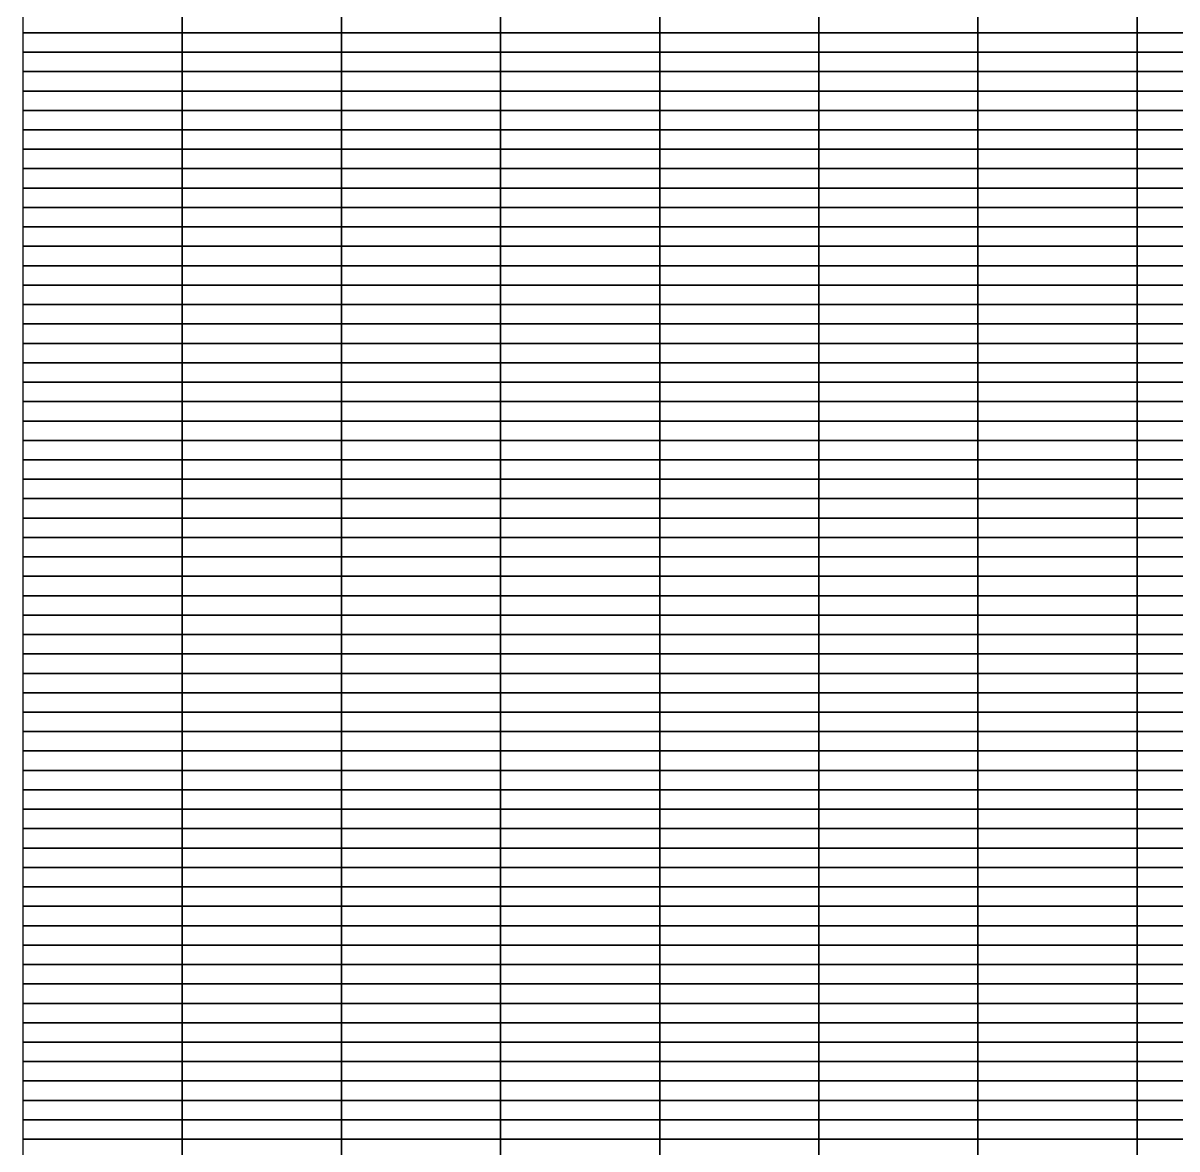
# Model space of a CAD drawing. Header units: metres. Extents: x 0 to 1189, y 5 to 4665.
# Drawn here: x 0 to 297.2, y 2332.5 to 2622.5 of the extents above; entities that cross this region are included whole.
import ezdxf

# ---------------------------------------------------------------- set-up
doc = ezdxf.new("R2010")
doc.units = ezdxf.units.M

msp = doc.modelspace()

# ---------------------------------------------------------------- linework, layer by layer
for points in [[(41, 2620, 182.07), (0, 2620, 182.07), (0, 2625, 183.62), (41, 2625, 183.62)], [(82, 2620, 182.07), (41, 2620, 182.07), (41, 2625, 183.62), (82, 2625, 183.62)], [(123, 2620, 182.07), (82, 2620, 182.07), (82, 2625, 183.62), (123, 2625, 183.62)], [(164, 2620, 182.07), (123, 2620, 182.07), (123, 2625, 183.62), (164, 2625, 183.62)], [(205, 2620, 181.57), (164, 2620, 182.07), (164, 2625, 183.62), (205, 2625, 182.69)], [(246, 2620, 181.08), (205, 2620, 181.57), (205, 2625, 182.69), (246, 2625, 181.75)], [(287, 2620, 181.08), (246, 2620, 181.08), (246, 2625, 181.75), (287, 2625, 181.75)], [(328, 2620, 179.75), (287, 2620, 181.08), (287, 2625, 181.75), (328, 2625, 180.99)], [(41, 2615, 182.07), (0, 2615, 182.07), (0, 2620, 182.07), (41, 2620, 182.07)], [(82, 2615, 182.07), (41, 2615, 182.07), (41, 2620, 182.07), (82, 2620, 182.07)], [(123, 2615, 182.07), (82, 2615, 182.07), (82, 2620, 182.07), (123, 2620, 182.07)], [(164, 2615, 182.07), (123, 2615, 182.07), (123, 2620, 182.07), (164, 2620, 182.07)], [(205, 2615, 181.57), (164, 2615, 182.07), (164, 2620, 182.07), (205, 2620, 181.57)], [(246, 2615, 181.08), (205, 2615, 181.57), (205, 2620, 181.57), (246, 2620, 181.08)], [(287, 2615, 181.08), (246, 2615, 181.08), (246, 2620, 181.08), (287, 2620, 181.08)], [(328, 2615, 179.75), (287, 2615, 181.08), (287, 2620, 181.08), (328, 2620, 179.75)], [(41, 2610, 180.39), (0, 2610, 180.39), (0, 2615, 182.07), (41, 2615, 182.07)], [(82, 2610, 180.39), (41, 2610, 180.39), (41, 2615, 182.07), (82, 2615, 182.07)], [(123, 2610, 180.39), (82, 2610, 180.39), (82, 2615, 182.07), (123, 2615, 182.07)], [(164, 2610, 180.39), (123, 2610, 180.39), (123, 2615, 182.07), (164, 2615, 182.07)], [(205, 2610, 182), (164, 2610, 180.39), (164, 2615, 182.07), (205, 2615, 181.57)], [(246, 2610, 183.6), (205, 2610, 182), (205, 2615, 181.57), (246, 2615, 181.08)], [(287, 2610, 183.6), (246, 2610, 183.6), (246, 2615, 181.08), (287, 2615, 181.08)], [(328, 2610, 183.49), (287, 2610, 183.6), (287, 2615, 181.08), (328, 2615, 179.75)], [(41, 2605, 38.87), (0, 2605, 38.87), (0, 2610, 180.39), (41, 2610, 180.39)], [(82, 2605, 38.87), (41, 2605, 38.87), (41, 2610, 180.39), (82, 2610, 180.39)], [(123, 2605, 38.87), (82, 2605, 38.87), (82, 2610, 180.39), (123, 2610, 180.39)], [(164, 2605, 38.87), (123, 2605, 38.87), (123, 2610, 180.39), (164, 2610, 180.39)], [(205, 2605, 27.9), (164, 2605, 38.87), (164, 2610, 180.39), (205, 2610, 182)], [(246, 2605, 16.92), (205, 2605, 27.9), (205, 2610, 182), (246, 2610, 183.6)], [(287, 2605, 16.92), (246, 2605, 16.92), (246, 2610, 183.6), (287, 2610, 183.6)], [(328, 2605, -24.71), (287, 2605, 16.92), (287, 2610, 183.6), (328, 2610, 183.49)], [(41, 2600, 38.87), (0, 2600, 38.87), (0, 2605, 38.87), (41, 2605, 38.87)], [(82, 2600, 38.87), (41, 2600, 38.87), (41, 2605, 38.87), (82, 2605, 38.87)], [(123, 2600, 38.87), (82, 2600, 38.87), (82, 2605, 38.87), (123, 2605, 38.87)], [(164, 2600, 38.87), (123, 2600, 38.87), (123, 2605, 38.87), (164, 2605, 38.87)], [(205, 2600, 27.9), (164, 2600, 38.87), (164, 2605, 38.87), (205, 2605, 27.9)], [(246, 2600, 16.92), (205, 2600, 27.9), (205, 2605, 27.9), (246, 2605, 16.92)], [(287, 2600, 16.92), (246, 2600, 16.92), (246, 2605, 16.92), (287, 2605, 16.92)], [(328, 2600, -24.71), (287, 2600, 16.92), (287, 2605, 16.92), (328, 2605, -24.71)], [(41, 2595, 29.47), (0, 2595, 29.47), (0, 2600, 38.87), (41, 2600, 38.87)], [(82, 2595, 29.47), (41, 2595, 29.47), (41, 2600, 38.87), (82, 2600, 38.87)], [(123, 2595, 29.47), (82, 2595, 29.47), (82, 2600, 38.87), (123, 2600, 38.87)], [(164, 2595, 29.47), (123, 2595, 29.47), (123, 2600, 38.87), (164, 2600, 38.87)], [(205, 2595, 27.61), (164, 2595, 29.47), (164, 2600, 38.87), (205, 2600, 27.9)], [(246, 2595, 25.75), (205, 2595, 27.61), (205, 2600, 27.9), (246, 2600, 16.92)], [(287, 2595, 25.75), (246, 2595, 25.75), (246, 2600, 16.92), (287, 2600, 16.92)], [(328, 2595, -3.33), (287, 2595, 25.75), (287, 2600, 16.92), (328, 2600, -24.71)], [(41, 2590, -92.83), (0, 2590, -92.83), (0, 2595, 29.47), (41, 2595, 29.47)], [(82, 2590, -92.83), (41, 2590, -92.83), (41, 2595, 29.47), (82, 2595, 29.47)], [(123, 2590, -92.83), (82, 2590, -92.83), (82, 2595, 29.47), (123, 2595, 29.47)], [(164, 2590, -92.83), (123, 2590, -92.83), (123, 2595, 29.47), (164, 2595, 29.47)], [(205, 2590, -90.75), (164, 2590, -92.83), (164, 2595, 29.47), (205, 2595, 27.61)], [(246, 2590, -88.68), (205, 2590, -90.75), (205, 2595, 27.61), (246, 2595, 25.75)], [(287, 2590, -88.68), (246, 2590, -88.68), (246, 2595, 25.75), (287, 2595, 25.75)], [(328, 2590, -105.93), (287, 2590, -88.68), (287, 2595, 25.75), (328, 2595, -3.33)], [(41, 2585, -29.88), (0, 2585, -29.88), (0, 2590, -92.83), (41, 2590, -92.83)], [(82, 2585, -29.88), (41, 2585, -29.88), (41, 2590, -92.83), (82, 2590, -92.83)], [(123, 2585, -29.88), (82, 2585, -29.88), (82, 2590, -92.83), (123, 2590, -92.83)], [(164, 2585, -29.88), (123, 2585, -29.88), (123, 2590, -92.83), (164, 2590, -92.83)], [(205, 2585, -33.96), (164, 2585, -29.88), (164, 2590, -92.83), (205, 2590, -90.75)], [(246, 2585, -38.04), (205, 2585, -33.96), (205, 2590, -90.75), (246, 2590, -88.68)], [(287, 2585, -38.04), (246, 2585, -38.04), (246, 2590, -88.68), (287, 2590, -88.68)], [(328, 2585, -58.76), (287, 2585, -38.04), (287, 2590, -88.68), (328, 2590, -105.93)], [(41, 2580, -29.88), (0, 2580, -29.88), (0, 2585, -29.88), (41, 2585, -29.88)], [(82, 2580, -29.88), (41, 2580, -29.88), (41, 2585, -29.88), (82, 2585, -29.88)], [(123, 2580, -29.88), (82, 2580, -29.88), (82, 2585, -29.88), (123, 2585, -29.88)], [(164, 2580, -29.88), (123, 2580, -29.88), (123, 2585, -29.88), (164, 2585, -29.88)], [(205, 2580, -33.96), (164, 2580, -29.88), (164, 2585, -29.88), (205, 2585, -33.96)], [(246, 2580, -38.04), (205, 2580, -33.96), (205, 2585, -33.96), (246, 2585, -38.04)], [(287, 2580, -38.04), (246, 2580, -38.04), (246, 2585, -38.04), (287, 2585, -38.04)], [(328, 2580, -58.76), (287, 2580, -38.04), (287, 2585, -38.04), (328, 2585, -58.76)], [(41, 2575, 117.38), (0, 2575, 117.38), (0, 2580, -29.88), (41, 2580, -29.88)], [(82, 2575, 117.38), (41, 2575, 117.38), (41, 2580, -29.88), (82, 2580, -29.88)], [(123, 2575, 117.38), (82, 2575, 117.38), (82, 2580, -29.88), (123, 2580, -29.88)], [(164, 2575, 117.38), (123, 2575, 117.38), (123, 2580, -29.88), (164, 2580, -29.88)], [(205, 2575, 112.08), (164, 2575, 117.38), (164, 2580, -29.88), (205, 2580, -33.96)], [(246, 2575, 106.77), (205, 2575, 112.08), (205, 2580, -33.96), (246, 2580, -38.04)], [(287, 2575, 106.77), (246, 2575, 106.77), (246, 2580, -38.04), (287, 2580, -38.04)], [(328, 2575, 95.69), (287, 2575, 106.77), (287, 2580, -38.04), (328, 2580, -58.76)], [(41, 2570, 161.88), (0, 2570, 161.88), (0, 2575, 117.38), (41, 2575, 117.38)], [(82, 2570, 161.88), (41, 2570, 161.88), (41, 2575, 117.38), (82, 2575, 117.38)], [(123, 2570, 161.88), (82, 2570, 161.88), (82, 2575, 117.38), (123, 2575, 117.38)], [(164, 2570, 161.88), (123, 2570, 161.88), (123, 2575, 117.38), (164, 2575, 117.38)], [(205, 2570, 146.38), (164, 2570, 161.88), (164, 2575, 117.38), (205, 2575, 112.08)], [(246, 2570, 130.87), (205, 2570, 146.38), (205, 2575, 112.08), (246, 2575, 106.77)], [(287, 2570, 130.87), (246, 2570, 130.87), (246, 2575, 106.77), (287, 2575, 106.77)], [(328, 2570, 151.32), (287, 2570, 130.87), (287, 2575, 106.77), (328, 2575, 95.69)], [(41, 2565, 161.88), (0, 2565, 161.88), (0, 2570, 161.88), (41, 2570, 161.88)], [(82, 2565, 161.88), (41, 2565, 161.88), (41, 2570, 161.88), (82, 2570, 161.88)], [(123, 2565, 161.88), (82, 2565, 161.88), (82, 2570, 161.88), (123, 2570, 161.88)], [(164, 2565, 161.88), (123, 2565, 161.88), (123, 2570, 161.88), (164, 2570, 161.88)], [(205, 2565, 146.38), (164, 2565, 161.88), (164, 2570, 161.88), (205, 2570, 146.38)], [(246, 2565, 130.87), (205, 2565, 146.38), (205, 2570, 146.38), (246, 2570, 130.87)], [(287, 2565, 130.87), (246, 2565, 130.87), (246, 2570, 130.87), (287, 2570, 130.87)], [(328, 2565, 151.32), (287, 2565, 130.87), (287, 2570, 130.87), (328, 2570, 151.32)], [(41, 2560, 149.83), (0, 2560, 149.83), (0, 2565, 161.88), (41, 2565, 161.88)], [(82, 2560, 149.83), (41, 2560, 149.83), (41, 2565, 161.88), (82, 2565, 161.88)], [(123, 2560, 149.83), (82, 2560, 149.83), (82, 2565, 161.88), (123, 2565, 161.88)], [(164, 2560, 149.83), (123, 2560, 149.83), (123, 2565, 161.88), (164, 2565, 161.88)], [(205, 2560, 153.11), (164, 2560, 149.83), (164, 2565, 161.88), (205, 2565, 146.38)], [(246, 2560, 156.39), (205, 2560, 153.11), (205, 2565, 146.38), (246, 2565, 130.87)], [(287, 2560, 156.39), (246, 2560, 156.39), (246, 2565, 130.87), (287, 2565, 130.87)], [(328, 2560, 154.5), (287, 2560, 156.39), (287, 2565, 130.87), (328, 2565, 151.32)], [(41, 2555, 112.95), (0, 2555, 112.95), (0, 2560, 149.83), (41, 2560, 149.83)], [(82, 2555, 112.95), (41, 2555, 112.95), (41, 2560, 149.83), (82, 2560, 149.83)], [(123, 2555, 112.95), (82, 2555, 112.95), (82, 2560, 149.83), (123, 2560, 149.83)], [(164, 2555, 112.95), (123, 2555, 112.95), (123, 2560, 149.83), (164, 2560, 149.83)], [(205, 2555, 96.31), (164, 2555, 112.95), (164, 2560, 149.83), (205, 2560, 153.11)], [(246, 2555, 79.67), (205, 2555, 96.31), (205, 2560, 153.11), (246, 2560, 156.39)], [(287, 2555, 79.67), (246, 2555, 79.67), (246, 2560, 156.39), (287, 2560, 156.39)], [(328, 2555, 33.68), (287, 2555, 79.67), (287, 2560, 156.39), (328, 2560, 154.5)], [(41, 2550, 112.95), (0, 2550, 112.95), (0, 2555, 112.95), (41, 2555, 112.95)], [(82, 2550, 112.95), (41, 2550, 112.95), (41, 2555, 112.95), (82, 2555, 112.95)], [(123, 2550, 112.95), (82, 2550, 112.95), (82, 2555, 112.95), (123, 2555, 112.95)], [(164, 2550, 112.95), (123, 2550, 112.95), (123, 2555, 112.95), (164, 2555, 112.95)], [(205, 2550, 96.31), (164, 2550, 112.95), (164, 2555, 112.95), (205, 2555, 96.31)], [(246, 2550, 79.67), (205, 2550, 96.31), (205, 2555, 96.31), (246, 2555, 79.67)], [(287, 2550, 79.67), (246, 2550, 79.67), (246, 2555, 79.67), (287, 2555, 79.67)], [(328, 2550, 33.68), (287, 2550, 79.67), (287, 2555, 79.67), (328, 2555, 33.68)], [(41, 2545, -165.67), (0, 2545, -165.67), (0, 2550, 112.95), (41, 2550, 112.95)], [(82, 2545, -165.67), (41, 2545, -165.67), (41, 2550, 112.95), (82, 2550, 112.95)], [(123, 2545, -165.67), (82, 2545, -165.67), (82, 2550, 112.95), (123, 2550, 112.95)], [(164, 2545, -165.67), (123, 2545, -165.67), (123, 2550, 112.95), (164, 2550, 112.95)], [(205, 2545, -161.8), (164, 2545, -165.67), (164, 2550, 112.95), (205, 2550, 96.31)], [(246, 2545, -157.92), (205, 2545, -161.8), (205, 2550, 96.31), (246, 2550, 79.67)], [(287, 2545, -157.92), (246, 2545, -157.92), (246, 2550, 79.67), (287, 2550, 79.67)], [(328, 2545, -192.93), (287, 2545, -157.92), (287, 2550, 79.67), (328, 2550, 33.68)], [(41, 2540, 114.31), (0, 2540, 114.31), (0, 2545, -165.67), (41, 2545, -165.67)], [(82, 2540, 114.31), (41, 2540, 114.31), (41, 2545, -165.67), (82, 2545, -165.67)], [(123, 2540, 114.31), (82, 2540, 114.31), (82, 2545, -165.67), (123, 2545, -165.67)], [(164, 2540, 114.31), (123, 2540, 114.31), (123, 2545, -165.67), (164, 2545, -165.67)], [(205, 2540, 113.1), (164, 2540, 114.31), (164, 2545, -165.67), (205, 2545, -161.8)], [(246, 2540, 111.88), (205, 2540, 113.1), (205, 2545, -161.8), (246, 2545, -157.92)], [(287, 2540, 111.88), (246, 2540, 111.88), (246, 2545, -157.92), (287, 2545, -157.92)], [(328, 2540, -23.14), (287, 2540, 111.88), (287, 2545, -157.92), (328, 2545, -192.93)], [(41, 2535, 184.41), (0, 2535, 184.41), (0, 2540, 114.31), (41, 2540, 114.31)], [(82, 2535, 184.41), (41, 2535, 184.41), (41, 2540, 114.31), (82, 2540, 114.31)], [(123, 2535, 184.41), (82, 2535, 184.41), (82, 2540, 114.31), (123, 2540, 114.31)], [(164, 2535, 184.41), (123, 2535, 184.41), (123, 2540, 114.31), (164, 2540, 114.31)], [(205, 2535, 185.13), (164, 2535, 184.41), (164, 2540, 114.31), (205, 2540, 113.1)], [(246, 2535, 185.84), (205, 2535, 185.13), (205, 2540, 113.1), (246, 2540, 111.88)], [(287, 2535, 185.84), (246, 2535, 185.84), (246, 2540, 111.88), (287, 2540, 111.88)], [(328, 2535, 186.04), (287, 2535, 185.84), (287, 2540, 111.88), (328, 2540, -23.14)], [(41, 2530, 184.41), (0, 2530, 184.41), (0, 2535, 184.41), (41, 2535, 184.41)], [(82, 2530, 184.41), (41, 2530, 184.41), (41, 2535, 184.41), (82, 2535, 184.41)], [(123, 2530, 184.41), (82, 2530, 184.41), (82, 2535, 184.41), (123, 2535, 184.41)], [(164, 2530, 184.41), (123, 2530, 184.41), (123, 2535, 184.41), (164, 2535, 184.41)], [(205, 2530, 185.13), (164, 2530, 184.41), (164, 2535, 184.41), (205, 2535, 185.13)], [(246, 2530, 185.84), (205, 2530, 185.13), (205, 2535, 185.13), (246, 2535, 185.84)], [(287, 2530, 185.84), (246, 2530, 185.84), (246, 2535, 185.84), (287, 2535, 185.84)], [(328, 2530, 186.04), (287, 2530, 185.84), (287, 2535, 185.84), (328, 2535, 186.04)], [(41, 2525, 184.89), (0, 2525, 184.89), (0, 2530, 184.41), (41, 2530, 184.41)], [(82, 2525, 184.89), (41, 2525, 184.89), (41, 2530, 184.41), (82, 2530, 184.41)], [(123, 2525, 184.89), (82, 2525, 184.89), (82, 2530, 184.41), (123, 2530, 184.41)], [(164, 2525, 184.89), (123, 2525, 184.89), (123, 2530, 184.41), (164, 2530, 184.41)], [(205, 2525, 184.82), (164, 2525, 184.89), (164, 2530, 184.41), (205, 2530, 185.13)], [(246, 2525, 184.75), (205, 2525, 184.82), (205, 2530, 185.13), (246, 2530, 185.84)], [(287, 2525, 184.75), (246, 2525, 184.75), (246, 2530, 185.84), (287, 2530, 185.84)], [(328, 2525, 185.13), (287, 2525, 184.75), (287, 2530, 185.84), (328, 2530, 186.04)], [(41, 2520, 179.78), (0, 2520, 179.78), (0, 2525, 184.89), (41, 2525, 184.89)], [(82, 2520, 179.78), (41, 2520, 179.78), (41, 2525, 184.89), (82, 2525, 184.89)], [(123, 2520, 179.78), (82, 2520, 179.78), (82, 2525, 184.89), (123, 2525, 184.89)], [(164, 2520, 179.78), (123, 2520, 179.78), (123, 2525, 184.89), (164, 2525, 184.89)], [(205, 2520, 180.97), (164, 2520, 179.78), (164, 2525, 184.89), (205, 2525, 184.82)], [(246, 2520, 182.16), (205, 2520, 180.97), (205, 2525, 184.82), (246, 2525, 184.75)], [(287, 2520, 182.16), (246, 2520, 182.16), (246, 2525, 184.75), (287, 2525, 184.75)], [(328, 2520, 182.34), (287, 2520, 182.16), (287, 2525, 184.75), (328, 2525, 185.13)], [(41, 2515, 179.78), (0, 2515, 179.78), (0, 2520, 179.78), (41, 2520, 179.78)], [(82, 2515, 179.78), (41, 2515, 179.78), (41, 2520, 179.78), (82, 2520, 179.78)], [(123, 2515, 179.78), (82, 2515, 179.78), (82, 2520, 179.78), (123, 2520, 179.78)], [(164, 2515, 179.78), (123, 2515, 179.78), (123, 2520, 179.78), (164, 2520, 179.78)], [(205, 2515, 180.97), (164, 2515, 179.78), (164, 2520, 179.78), (205, 2520, 180.97)], [(246, 2515, 182.16), (205, 2515, 180.97), (205, 2520, 180.97), (246, 2520, 182.16)], [(287, 2515, 182.16), (246, 2515, 182.16), (246, 2520, 182.16), (287, 2520, 182.16)], [(328, 2515, 182.34), (287, 2515, 182.16), (287, 2520, 182.16), (328, 2520, 182.34)], [(41, 2510, -0.19), (0, 2510, -0.19), (0, 2515, 179.78), (41, 2515, 179.78)], [(82, 2510, -0.19), (41, 2510, -0.19), (41, 2515, 179.78), (82, 2515, 179.78)], [(123, 2510, -0.19), (82, 2510, -0.19), (82, 2515, 179.78), (123, 2515, 179.78)], [(164, 2510, -0.19), (123, 2510, -0.19), (123, 2515, 179.78), (164, 2515, 179.78)], [(205, 2510, -9.07), (164, 2510, -0.19), (164, 2515, 179.78), (205, 2515, 180.97)], [(246, 2510, -17.96), (205, 2510, -9.07), (205, 2515, 180.97), (246, 2515, 182.16)], [(287, 2510, -17.96), (246, 2510, -17.96), (246, 2515, 182.16), (287, 2515, 182.16)], [(328, 2510, -53.93), (287, 2510, -17.96), (287, 2515, 182.16), (328, 2515, 182.34)], [(41, 2505, 33.22), (0, 2505, 33.22), (0, 2510, -0.19), (41, 2510, -0.19)], [(82, 2505, 33.22), (41, 2505, 33.22), (41, 2510, -0.19), (82, 2510, -0.19)], [(123, 2505, 33.22), (82, 2505, 33.22), (82, 2510, -0.19), (123, 2510, -0.19)], [(164, 2505, 33.22), (123, 2505, 33.22), (123, 2510, -0.19), (164, 2510, -0.19)], [(205, 2505, 28.37), (164, 2505, 33.22), (164, 2510, -0.19), (205, 2510, -9.07)], [(246, 2505, 23.51), (205, 2505, 28.37), (205, 2510, -9.07), (246, 2510, -17.96)], [(287, 2505, 23.51), (246, 2505, 23.51), (246, 2510, -17.96), (287, 2510, -17.96)], [(328, 2505, -5.28), (287, 2505, 23.51), (287, 2510, -17.96), (328, 2510, -53.93)], [(41, 2500, 33.22), (0, 2500, 33.22), (0, 2505, 33.22), (41, 2505, 33.22)], [(82, 2500, 33.22), (41, 2500, 33.22), (41, 2505, 33.22), (82, 2505, 33.22)], [(123, 2500, 33.22), (82, 2500, 33.22), (82, 2505, 33.22), (123, 2505, 33.22)], [(164, 2500, 33.22), (123, 2500, 33.22), (123, 2505, 33.22), (164, 2505, 33.22)], [(205, 2500, 28.37), (164, 2500, 33.22), (164, 2505, 33.22), (205, 2505, 28.37)], [(246, 2500, 23.51), (205, 2500, 28.37), (205, 2505, 28.37), (246, 2505, 23.51)], [(287, 2500, 23.51), (246, 2500, 23.51), (246, 2505, 23.51), (287, 2505, 23.51)], [(328, 2500, -5.28), (287, 2500, 23.51), (287, 2505, 23.51), (328, 2505, -5.28)], [(41, 2495, 174.88), (0, 2495, 174.88), (0, 2500, 33.22), (41, 2500, 33.22)], [(82, 2495, 174.88), (41, 2495, 174.88), (41, 2500, 33.22), (82, 2500, 33.22)], [(123, 2495, 174.88), (82, 2495, 174.88), (82, 2500, 33.22), (123, 2500, 33.22)], [(164, 2495, 174.88), (123, 2495, 174.88), (123, 2500, 33.22), (164, 2500, 33.22)], [(205, 2495, 148.6), (164, 2495, 174.88), (164, 2500, 33.22), (205, 2500, 28.37)], [(246, 2495, 122.31), (205, 2495, 148.6), (205, 2500, 28.37), (246, 2500, 23.51)], [(287, 2495, 122.31), (246, 2495, 122.31), (246, 2500, 23.51), (287, 2500, 23.51)], [(328, 2495, 73.46), (287, 2495, 122.31), (287, 2500, 23.51), (328, 2500, -5.28)], [(41, 2490, 174.88), (0, 2490, 174.88), (0, 2495, 174.88), (41, 2495, 174.88)], [(82, 2490, 174.88), (41, 2490, 174.88), (41, 2495, 174.88), (82, 2495, 174.88)], [(123, 2490, 174.88), (82, 2490, 174.88), (82, 2495, 174.88), (123, 2495, 174.88)], [(164, 2490, 174.88), (123, 2490, 174.88), (123, 2495, 174.88), (164, 2495, 174.88)], [(205, 2490, 148.6), (164, 2490, 174.88), (164, 2495, 174.88), (205, 2495, 148.6)], [(246, 2490, 122.31), (205, 2490, 148.6), (205, 2495, 148.6), (246, 2495, 122.31)], [(287, 2490, 122.31), (246, 2490, 122.31), (246, 2495, 122.31), (287, 2495, 122.31)], [(328, 2490, 73.46), (287, 2490, 122.31), (287, 2495, 122.31), (328, 2495, 73.46)], [(41, 2485, -182.43), (0, 2485, -182.43), (0, 2490, 174.88), (41, 2490, 174.88)], [(82, 2485, -182.43), (41, 2485, -182.43), (41, 2490, 174.88), (82, 2490, 174.88)], [(123, 2485, -182.43), (82, 2485, -182.43), (82, 2490, 174.88), (123, 2490, 174.88)], [(164, 2485, -182.43), (123, 2485, -182.43), (123, 2490, 174.88), (164, 2490, 174.88)], [(205, 2485, -199.73), (164, 2485, -182.43), (164, 2490, 174.88), (205, 2490, 148.6)], [(246, 2485, -217.02), (205, 2485, -199.73), (205, 2490, 148.6), (246, 2490, 122.31)], [(287, 2485, -217.02), (246, 2485, -217.02), (246, 2490, 122.31), (287, 2490, 122.31)], [(328, 2485, -241.82), (287, 2485, -217.02), (287, 2490, 122.31), (328, 2490, 73.46)], [(41, 2480, -182.43), (0, 2480, -182.43), (0, 2485, -182.43), (41, 2485, -182.43)], [(82, 2480, -182.43), (41, 2480, -182.43), (41, 2485, -182.43), (82, 2485, -182.43)], [(123, 2480, -182.43), (82, 2480, -182.43), (82, 2485, -182.43), (123, 2485, -182.43)], [(164, 2480, -182.43), (123, 2480, -182.43), (123, 2485, -182.43), (164, 2485, -182.43)], [(205, 2480, -199.73), (164, 2480, -182.43), (164, 2485, -182.43), (205, 2485, -199.73)], [(246, 2480, -217.02), (205, 2480, -199.73), (205, 2485, -199.73), (246, 2485, -217.02)], [(287, 2480, -217.02), (246, 2480, -217.02), (246, 2485, -217.02), (287, 2485, -217.02)], [(328, 2480, -241.82), (287, 2480, -217.02), (287, 2485, -217.02), (328, 2485, -241.82)], [(41, 2475, 136.4), (0, 2475, 136.4), (0, 2480, -182.43), (41, 2480, -182.43)], [(82, 2475, 136.4), (41, 2475, 136.4), (41, 2480, -182.43), (82, 2480, -182.43)], [(123, 2475, 136.4), (82, 2475, 136.4), (82, 2480, -182.43), (123, 2480, -182.43)], [(164, 2475, 136.4), (123, 2475, 136.4), (123, 2480, -182.43), (164, 2480, -182.43)], [(205, 2475, 144.36), (164, 2475, 136.4), (164, 2480, -182.43), (205, 2480, -199.73)], [(246, 2475, 152.33), (205, 2475, 144.36), (205, 2480, -199.73), (246, 2480, -217.02)], [(287, 2475, 152.33), (246, 2475, 152.33), (246, 2480, -217.02), (287, 2480, -217.02)], [(328, 2475, 147.03), (287, 2475, 152.33), (287, 2480, -217.02), (328, 2480, -241.82)], [(41, 2470, 173.26), (0, 2470, 173.26), (0, 2475, 136.4), (41, 2475, 136.4)], [(82, 2470, 173.26), (41, 2470, 173.26), (41, 2475, 136.4), (82, 2475, 136.4)], [(123, 2470, 173.26), (82, 2470, 173.26), (82, 2475, 136.4), (123, 2475, 136.4)], [(164, 2470, 173.26), (123, 2470, 173.26), (123, 2475, 136.4), (164, 2475, 136.4)], [(205, 2470, 175.08), (164, 2470, 173.26), (164, 2475, 136.4), (205, 2475, 144.36)], [(246, 2470, 176.89), (205, 2470, 175.08), (205, 2475, 144.36), (246, 2475, 152.33)], [(287, 2470, 176.89), (246, 2470, 176.89), (246, 2475, 152.33), (287, 2475, 152.33)], [(328, 2470, 145.95), (287, 2470, 176.89), (287, 2475, 152.33), (328, 2475, 147.03)], [(41, 2465, 173.26), (0, 2465, 173.26), (0, 2470, 173.26), (41, 2470, 173.26)], [(82, 2465, 173.26), (41, 2465, 173.26), (41, 2470, 173.26), (82, 2470, 173.26)], [(123, 2465, 173.26), (82, 2465, 173.26), (82, 2470, 173.26), (123, 2470, 173.26)], [(164, 2465, 173.26), (123, 2465, 173.26), (123, 2470, 173.26), (164, 2470, 173.26)], [(205, 2465, 175.08), (164, 2465, 173.26), (164, 2470, 173.26), (205, 2470, 175.08)], [(246, 2465, 176.89), (205, 2465, 175.08), (205, 2470, 175.08), (246, 2470, 176.89)], [(287, 2465, 176.89), (246, 2465, 176.89), (246, 2470, 176.89), (287, 2470, 176.89)], [(328, 2465, 145.95), (287, 2465, 176.89), (287, 2470, 176.89), (328, 2470, 145.95)], [(41, 2460, -48.49), (0, 2460, -48.49), (0, 2465, 173.26), (41, 2465, 173.26)], [(82, 2460, -48.49), (41, 2460, -48.49), (41, 2465, 173.26), (82, 2465, 173.26)], [(123, 2460, -48.49), (82, 2460, -48.49), (82, 2465, 173.26), (123, 2465, 173.26)], [(164, 2460, -48.49), (123, 2460, -48.49), (123, 2465, 173.26), (164, 2465, 173.26)], [(205, 2460, -55.89), (164, 2460, -48.49), (164, 2465, 173.26), (205, 2465, 175.08)], [(246, 2460, -63.3), (205, 2460, -55.89), (205, 2465, 175.08), (246, 2465, 176.89)], [(287, 2460, -63.3), (246, 2460, -63.3), (246, 2465, 176.89), (287, 2465, 176.89)], [(328, 2460, -96.77), (287, 2460, -63.3), (287, 2465, 176.89), (328, 2465, 145.95)], [(41, 2455, 92.68), (0, 2455, 92.68), (0, 2460, -48.49), (41, 2460, -48.49)], [(82, 2455, 92.68), (41, 2455, 92.68), (41, 2460, -48.49), (82, 2460, -48.49)], [(123, 2455, 92.68), (82, 2455, 92.68), (82, 2460, -48.49), (123, 2460, -48.49)], [(164, 2455, 92.68), (123, 2455, 92.68), (123, 2460, -48.49), (164, 2460, -48.49)], [(205, 2455, 85.41), (164, 2455, 92.68), (164, 2460, -48.49), (205, 2460, -55.89)], [(246, 2455, 78.13), (205, 2455, 85.41), (205, 2460, -55.89), (246, 2460, -63.3)], [(287, 2455, 78.13), (246, 2455, 78.13), (246, 2460, -63.3), (287, 2460, -63.3)], [(328, 2455, 36.27), (287, 2455, 78.13), (287, 2460, -63.3), (328, 2460, -96.77)], [(41, 2450, 92.68), (0, 2450, 92.68), (0, 2455, 92.68), (41, 2455, 92.68)], [(82, 2450, 92.68), (41, 2450, 92.68), (41, 2455, 92.68), (82, 2455, 92.68)], [(123, 2450, 92.68), (82, 2450, 92.68), (82, 2455, 92.68), (123, 2455, 92.68)], [(164, 2450, 92.68), (123, 2450, 92.68), (123, 2455, 92.68), (164, 2455, 92.68)], [(205, 2450, 85.41), (164, 2450, 92.68), (164, 2455, 92.68), (205, 2455, 85.41)], [(246, 2450, 78.13), (205, 2450, 85.41), (205, 2455, 85.41), (246, 2455, 78.13)], [(287, 2450, 78.13), (246, 2450, 78.13), (246, 2455, 78.13), (287, 2455, 78.13)], [(328, 2450, 36.27), (287, 2450, 78.13), (287, 2455, 78.13), (328, 2455, 36.27)], [(41, 2445, -49.93), (0, 2445, -49.93), (0, 2450, 92.68), (41, 2450, 92.68)], [(82, 2445, -49.93), (41, 2445, -49.93), (41, 2450, 92.68), (82, 2450, 92.68)], [(123, 2445, -49.93), (82, 2445, -49.93), (82, 2450, 92.68), (123, 2450, 92.68)], [(164, 2445, -49.93), (123, 2445, -49.93), (123, 2450, 92.68), (164, 2450, 92.68)], [(205, 2445, -71.94), (164, 2445, -49.93), (164, 2450, 92.68), (205, 2450, 85.41)], [(246, 2445, -93.96), (205, 2445, -71.94), (205, 2450, 85.41), (246, 2450, 78.13)], [(287, 2445, -93.96), (246, 2445, -93.96), (246, 2450, 78.13), (287, 2450, 78.13)], [(328, 2445, -173.83), (287, 2445, -93.96), (287, 2450, 78.13), (328, 2450, 36.27)], [(41, 2440, -49.93), (0, 2440, -49.93), (0, 2445, -49.93), (41, 2445, -49.93)], [(82, 2440, -49.93), (41, 2440, -49.93), (41, 2445, -49.93), (82, 2445, -49.93)], [(123, 2440, -49.93), (82, 2440, -49.93), (82, 2445, -49.93), (123, 2445, -49.93)], [(164, 2440, -49.93), (123, 2440, -49.93), (123, 2445, -49.93), (164, 2445, -49.93)], [(205, 2440, -71.94), (164, 2440, -49.93), (164, 2445, -49.93), (205, 2445, -71.94)], [(246, 2440, -93.96), (205, 2440, -71.94), (205, 2445, -71.94), (246, 2445, -93.96)], [(287, 2440, -93.96), (246, 2440, -93.96), (246, 2445, -93.96), (287, 2445, -93.96)], [(328, 2440, -173.83), (287, 2440, -93.96), (287, 2445, -93.96), (328, 2445, -173.83)], [(41, 2435, -191.54), (0, 2435, -191.54), (0, 2440, -49.93), (41, 2440, -49.93)], [(82, 2435, -191.54), (41, 2435, -191.54), (41, 2440, -49.93), (82, 2440, -49.93)], [(123, 2435, -191.54), (82, 2435, -191.54), (82, 2440, -49.93), (123, 2440, -49.93)], [(164, 2435, -191.54), (123, 2435, -191.54), (123, 2440, -49.93), (164, 2440, -49.93)], [(205, 2435, -202.69), (164, 2435, -191.54), (164, 2440, -49.93), (205, 2440, -71.94)], [(246, 2435, -213.84), (205, 2435, -202.69), (205, 2440, -71.94), (246, 2440, -93.96)], [(287, 2435, -213.84), (246, 2435, -213.84), (246, 2440, -93.96), (287, 2440, -93.96)], [(328, 2435, -359.44), (287, 2435, -213.84), (287, 2440, -93.96), (328, 2440, -173.83)], [(41, 2430, -191.54), (0, 2430, -191.54), (0, 2435, -191.54), (41, 2435, -191.54)], [(82, 2430, -191.54), (41, 2430, -191.54), (41, 2435, -191.54), (82, 2435, -191.54)], [(123, 2430, -191.54), (82, 2430, -191.54), (82, 2435, -191.54), (123, 2435, -191.54)], [(164, 2430, -191.54), (123, 2430, -191.54), (123, 2435, -191.54), (164, 2435, -191.54)], [(205, 2430, -202.69), (164, 2430, -191.54), (164, 2435, -191.54), (205, 2435, -202.69)], [(246, 2430, -213.84), (205, 2430, -202.69), (205, 2435, -202.69), (246, 2435, -213.84)], [(287, 2430, -213.84), (246, 2430, -213.84), (246, 2435, -213.84), (287, 2435, -213.84)], [(328, 2430, -359.44), (287, 2430, -213.84), (287, 2435, -213.84), (328, 2435, -359.44)], [(41, 2425, 176.39), (0, 2425, 176.39), (0, 2430, -191.54), (41, 2430, -191.54)], [(82, 2425, 176.39), (41, 2425, 176.39), (41, 2430, -191.54), (82, 2430, -191.54)], [(123, 2425, 176.39), (82, 2425, 176.39), (82, 2430, -191.54), (123, 2430, -191.54)], [(164, 2425, 176.39), (123, 2425, 176.39), (123, 2430, -191.54), (164, 2430, -191.54)], [(205, 2425, 175.93), (164, 2425, 176.39), (164, 2430, -191.54), (205, 2430, -202.69)], [(246, 2425, 175.47), (205, 2425, 175.93), (205, 2430, -202.69), (246, 2430, -213.84)], [(287, 2425, 175.47), (246, 2425, 175.47), (246, 2430, -213.84), (287, 2430, -213.84)], [(328, 2425, 173.74), (287, 2425, 175.47), (287, 2430, -213.84), (328, 2430, -359.44)], [(41, 2420, 176.39), (0, 2420, 176.39), (0, 2425, 176.39), (41, 2425, 176.39)], [(82, 2420, 176.39), (41, 2420, 176.39), (41, 2425, 176.39), (82, 2425, 176.39)], [(123, 2420, 176.39), (82, 2420, 176.39), (82, 2425, 176.39), (123, 2425, 176.39)], [(164, 2420, 176.39), (123, 2420, 176.39), (123, 2425, 176.39), (164, 2425, 176.39)], [(205, 2420, 175.93), (164, 2420, 176.39), (164, 2425, 176.39), (205, 2425, 175.93)], [(246, 2420, 175.47), (205, 2420, 175.93), (205, 2425, 175.93), (246, 2425, 175.47)], [(287, 2420, 175.47), (246, 2420, 175.47), (246, 2425, 175.47), (287, 2425, 175.47)], [(328, 2420, 173.74), (287, 2420, 175.47), (287, 2425, 175.47), (328, 2425, 173.74)], [(41, 2415, 183.32), (0, 2415, 183.32), (0, 2420, 176.39), (41, 2420, 176.39)], [(82, 2415, 183.32), (41, 2415, 183.32), (41, 2420, 176.39), (82, 2420, 176.39)], [(123, 2415, 183.32), (82, 2415, 183.32), (82, 2420, 176.39), (123, 2420, 176.39)], [(164, 2415, 183.32), (123, 2415, 183.32), (123, 2420, 176.39), (164, 2420, 176.39)], [(205, 2415, 182.15), (164, 2415, 183.32), (164, 2420, 176.39), (205, 2420, 175.93)], [(246, 2415, 180.98), (205, 2415, 182.15), (205, 2420, 175.93), (246, 2420, 175.47)], [(287, 2415, 180.98), (246, 2415, 180.98), (246, 2420, 175.47), (287, 2420, 175.47)], [(328, 2415, 179.85), (287, 2415, 180.98), (287, 2420, 175.47), (328, 2420, 173.74)], [(41, 2410, 183.32), (0, 2410, 183.32), (0, 2415, 183.32), (41, 2415, 183.32)], [(82, 2410, 183.32), (41, 2410, 183.32), (41, 2415, 183.32), (82, 2415, 183.32)], [(123, 2410, 183.32), (82, 2410, 183.32), (82, 2415, 183.32), (123, 2415, 183.32)], [(164, 2410, 183.32), (123, 2410, 183.32), (123, 2415, 183.32), (164, 2415, 183.32)], [(205, 2410, 182.15), (164, 2410, 183.32), (164, 2415, 183.32), (205, 2415, 182.15)], [(246, 2410, 180.98), (205, 2410, 182.15), (205, 2415, 182.15), (246, 2415, 180.98)], [(287, 2410, 180.98), (246, 2410, 180.98), (246, 2415, 180.98), (287, 2415, 180.98)], [(328, 2410, 179.85), (287, 2410, 180.98), (287, 2415, 180.98), (328, 2415, 179.85)], [(41, 2405, 173.99), (0, 2405, 173.99), (0, 2410, 183.32), (41, 2410, 183.32)], [(82, 2405, 173.99), (41, 2405, 173.99), (41, 2410, 183.32), (82, 2410, 183.32)], [(123, 2405, 173.99), (82, 2405, 173.99), (82, 2410, 183.32), (123, 2410, 183.32)], [(164, 2405, 173.99), (123, 2405, 173.99), (123, 2410, 183.32), (164, 2410, 183.32)], [(205, 2405, 175.77), (164, 2405, 173.99), (164, 2410, 183.32), (205, 2410, 182.15)], [(246, 2405, 177.56), (205, 2405, 175.77), (205, 2410, 182.15), (246, 2410, 180.98)], [(287, 2405, 177.56), (246, 2405, 177.56), (246, 2410, 180.98), (287, 2410, 180.98)], [(328, 2405, 177.58), (287, 2405, 177.56), (287, 2410, 180.98), (328, 2410, 179.85)], [(41, 2400, 173.99), (0, 2400, 173.99), (0, 2405, 173.99), (41, 2405, 173.99)], [(82, 2400, 173.99), (41, 2400, 173.99), (41, 2405, 173.99), (82, 2405, 173.99)], [(123, 2400, 173.99), (82, 2400, 173.99), (82, 2405, 173.99), (123, 2405, 173.99)], [(164, 2400, 173.99), (123, 2400, 173.99), (123, 2405, 173.99), (164, 2405, 173.99)], [(205, 2400, 175.77), (164, 2400, 173.99), (164, 2405, 173.99), (205, 2405, 175.77)], [(246, 2400, 177.56), (205, 2400, 175.77), (205, 2405, 175.77), (246, 2405, 177.56)], [(287, 2400, 177.56), (246, 2400, 177.56), (246, 2405, 177.56), (287, 2405, 177.56)], [(328, 2400, 177.58), (287, 2400, 177.56), (287, 2405, 177.56), (328, 2405, 177.58)], [(41, 2395, 56.62), (0, 2395, 56.62), (0, 2400, 173.99), (41, 2400, 173.99)], [(82, 2395, 56.62), (41, 2395, 56.62), (41, 2400, 173.99), (82, 2400, 173.99)], [(123, 2395, 56.62), (82, 2395, 56.62), (82, 2400, 173.99), (123, 2400, 173.99)], [(164, 2395, 56.62), (123, 2395, 56.62), (123, 2400, 173.99), (164, 2400, 173.99)], [(205, 2395, 47.2), (164, 2395, 56.62), (164, 2400, 173.99), (205, 2400, 175.77)], [(246, 2395, 37.77), (205, 2395, 47.2), (205, 2400, 175.77), (246, 2400, 177.56)], [(287, 2395, 37.77), (246, 2395, 37.77), (246, 2400, 177.56), (287, 2400, 177.56)], [(328, 2395, 1.5), (287, 2395, 37.77), (287, 2400, 177.56), (328, 2400, 177.58)], [(41, 2390, 56.62), (0, 2390, 56.62), (0, 2395, 56.62), (41, 2395, 56.62)], [(82, 2390, 56.62), (41, 2390, 56.62), (41, 2395, 56.62), (82, 2395, 56.62)], [(123, 2390, 56.62), (82, 2390, 56.62), (82, 2395, 56.62), (123, 2395, 56.62)], [(164, 2390, 56.62), (123, 2390, 56.62), (123, 2395, 56.62), (164, 2395, 56.62)], [(205, 2390, 47.2), (164, 2390, 56.62), (164, 2395, 56.62), (205, 2395, 47.2)], [(246, 2390, 37.77), (205, 2390, 47.2), (205, 2395, 47.2), (246, 2395, 37.77)], [(287, 2390, 37.77), (246, 2390, 37.77), (246, 2395, 37.77), (287, 2395, 37.77)], [(328, 2390, 1.5), (287, 2390, 37.77), (287, 2395, 37.77), (328, 2395, 1.5)], [(41, 2385, -41.42), (0, 2385, -41.42), (0, 2390, 56.62), (41, 2390, 56.62)], [(82, 2385, -41.42), (41, 2385, -41.42), (41, 2390, 56.62), (82, 2390, 56.62)], [(123, 2385, -41.42), (82, 2385, -41.42), (82, 2390, 56.62), (123, 2390, 56.62)], [(164, 2385, -41.42), (123, 2385, -41.42), (123, 2390, 56.62), (164, 2390, 56.62)], [(205, 2385, -45.24), (164, 2385, -41.42), (164, 2390, 56.62), (205, 2390, 47.2)], [(246, 2385, -49.07), (205, 2385, -45.24), (205, 2390, 47.2), (246, 2390, 37.77)], [(287, 2385, -49.07), (246, 2385, -49.07), (246, 2390, 37.77), (287, 2390, 37.77)], [(328, 2385, -71.71), (287, 2385, -49.07), (287, 2390, 37.77), (328, 2390, 1.5)], [(41, 2380, -41.42), (0, 2380, -41.42), (0, 2385, -41.42), (41, 2385, -41.42)], [(82, 2380, -41.42), (41, 2380, -41.42), (41, 2385, -41.42), (82, 2385, -41.42)], [(123, 2380, -41.42), (82, 2380, -41.42), (82, 2385, -41.42), (123, 2385, -41.42)], [(164, 2380, -41.42), (123, 2380, -41.42), (123, 2385, -41.42), (164, 2385, -41.42)], [(205, 2380, -45.24), (164, 2380, -41.42), (164, 2385, -41.42), (205, 2385, -45.24)], [(246, 2380, -49.07), (205, 2380, -45.24), (205, 2385, -45.24), (246, 2385, -49.07)], [(287, 2380, -49.07), (246, 2380, -49.07), (246, 2385, -49.07), (287, 2385, -49.07)], [(328, 2380, -71.71), (287, 2380, -49.07), (287, 2385, -49.07), (328, 2385, -71.71)], [(41, 2375, 35.55), (0, 2375, 35.55), (0, 2380, -41.42), (41, 2380, -41.42)], [(82, 2375, 35.55), (41, 2375, 35.55), (41, 2380, -41.42), (82, 2380, -41.42)], [(123, 2375, 35.55), (82, 2375, 35.55), (82, 2380, -41.42), (123, 2380, -41.42)], [(164, 2375, 35.55), (123, 2375, 35.55), (123, 2380, -41.42), (164, 2380, -41.42)], [(205, 2375, 34.67), (164, 2375, 35.55), (164, 2380, -41.42), (205, 2380, -45.24)], [(246, 2375, 33.78), (205, 2375, 34.67), (205, 2380, -45.24), (246, 2380, -49.07)], [(287, 2375, 33.78), (246, 2375, 33.78), (246, 2380, -49.07), (287, 2380, -49.07)], [(328, 2375, -39.18), (287, 2375, 33.78), (287, 2380, -49.07), (328, 2380, -71.71)], [(41, 2370, 35.55), (0, 2370, 35.55), (0, 2375, 35.55), (41, 2375, 35.55)], [(82, 2370, 35.55), (41, 2370, 35.55), (41, 2375, 35.55), (82, 2375, 35.55)], [(123, 2370, 35.55), (82, 2370, 35.55), (82, 2375, 35.55), (123, 2375, 35.55)], [(164, 2370, 35.55), (123, 2370, 35.55), (123, 2375, 35.55), (164, 2375, 35.55)], [(205, 2370, 34.67), (164, 2370, 35.55), (164, 2375, 35.55), (205, 2375, 34.67)], [(246, 2370, 33.78), (205, 2370, 34.67), (205, 2375, 34.67), (246, 2375, 33.78)], [(287, 2370, 33.78), (246, 2370, 33.78), (246, 2375, 33.78), (287, 2375, 33.78)], [(328, 2370, -39.18), (287, 2370, 33.78), (287, 2375, 33.78), (328, 2375, -39.18)], [(41, 2365, 67.82), (0, 2365, 67.82), (0, 2370, 35.55), (41, 2370, 35.55)], [(82, 2365, 67.82), (41, 2365, 67.82), (41, 2370, 35.55), (82, 2370, 35.55)], [(123, 2365, 67.82), (82, 2365, 67.82), (82, 2370, 35.55), (123, 2370, 35.55)], [(164, 2365, 67.82), (123, 2365, 67.82), (123, 2370, 35.55), (164, 2370, 35.55)], [(205, 2365, 67.19), (164, 2365, 67.82), (164, 2370, 35.55), (205, 2370, 34.67)], [(246, 2365, 66.56), (205, 2365, 67.19), (205, 2370, 34.67), (246, 2370, 33.78)], [(287, 2365, 66.56), (246, 2365, 66.56), (246, 2370, 33.78), (287, 2370, 33.78)], [(328, 2365, 59.87), (287, 2365, 66.56), (287, 2370, 33.78), (328, 2370, -39.18)], [(41, 2360, 67.82), (0, 2360, 67.82), (0, 2365, 67.82), (41, 2365, 67.82)], [(82, 2360, 67.82), (41, 2360, 67.82), (41, 2365, 67.82), (82, 2365, 67.82)], [(123, 2360, 67.82), (82, 2360, 67.82), (82, 2365, 67.82), (123, 2365, 67.82)], [(164, 2360, 67.82), (123, 2360, 67.82), (123, 2365, 67.82), (164, 2365, 67.82)], [(205, 2360, 67.19), (164, 2360, 67.82), (164, 2365, 67.82), (205, 2365, 67.19)], [(246, 2360, 66.56), (205, 2360, 67.19), (205, 2365, 67.19), (246, 2365, 66.56)], [(287, 2360, 66.56), (246, 2360, 66.56), (246, 2365, 66.56), (287, 2365, 66.56)], [(328, 2360, 59.87), (287, 2360, 66.56), (287, 2365, 66.56), (328, 2365, 59.87)], [(41, 2355, 155.62), (0, 2355, 155.62), (0, 2360, 67.82), (41, 2360, 67.82)], [(82, 2355, 155.62), (41, 2355, 155.62), (41, 2360, 67.82), (82, 2360, 67.82)], [(123, 2355, 155.62), (82, 2355, 155.62), (82, 2360, 67.82), (123, 2360, 67.82)], [(164, 2355, 155.62), (123, 2355, 155.62), (123, 2360, 67.82), (164, 2360, 67.82)], [(205, 2355, 149.2), (164, 2355, 155.62), (164, 2360, 67.82), (205, 2360, 67.19)], [(246, 2355, 142.77), (205, 2355, 149.2), (205, 2360, 67.19), (246, 2360, 66.56)], [(287, 2355, 142.77), (246, 2355, 142.77), (246, 2360, 66.56), (287, 2360, 66.56)], [(328, 2355, 142.03), (287, 2355, 142.77), (287, 2360, 66.56), (328, 2360, 59.87)], [(41, 2350, 165.7), (0, 2350, 165.7), (0, 2355, 155.62), (41, 2355, 155.62)], [(82, 2350, 165.7), (41, 2350, 165.7), (41, 2355, 155.62), (82, 2355, 155.62)], [(123, 2350, 165.7), (82, 2350, 165.7), (82, 2355, 155.62), (123, 2355, 155.62)], [(164, 2350, 165.7), (123, 2350, 165.7), (123, 2355, 155.62), (164, 2355, 155.62)], [(205, 2350, 162.02), (164, 2350, 165.7), (164, 2355, 155.62), (205, 2355, 149.2)], [(246, 2350, 158.35), (205, 2350, 162.02), (205, 2355, 149.2), (246, 2355, 142.77)], [(287, 2350, 158.35), (246, 2350, 158.35), (246, 2355, 142.77), (287, 2355, 142.77)], [(328, 2350, 156.38), (287, 2350, 158.35), (287, 2355, 142.77), (328, 2355, 142.03)], [(41, 2345, 165.7), (0, 2345, 165.7), (0, 2350, 165.7), (41, 2350, 165.7)], [(82, 2345, 165.7), (41, 2345, 165.7), (41, 2350, 165.7), (82, 2350, 165.7)], [(123, 2345, 165.7), (82, 2345, 165.7), (82, 2350, 165.7), (123, 2350, 165.7)], [(164, 2345, 165.7), (123, 2345, 165.7), (123, 2350, 165.7), (164, 2350, 165.7)], [(205, 2345, 162.02), (164, 2345, 165.7), (164, 2350, 165.7), (205, 2350, 162.02)], [(246, 2345, 158.35), (205, 2345, 162.02), (205, 2350, 162.02), (246, 2350, 158.35)], [(287, 2345, 158.35), (246, 2345, 158.35), (246, 2350, 158.35), (287, 2350, 158.35)], [(328, 2345, 156.38), (287, 2345, 158.35), (287, 2350, 158.35), (328, 2350, 156.38)], [(41, 2340, 96.11), (0, 2340, 96.11), (0, 2345, 165.7), (41, 2345, 165.7)], [(82, 2340, 96.11), (41, 2340, 96.11), (41, 2345, 165.7), (82, 2345, 165.7)], [(123, 2340, 96.11), (82, 2340, 96.11), (82, 2345, 165.7), (123, 2345, 165.7)], [(164, 2340, 96.11), (123, 2340, 96.11), (123, 2345, 165.7), (164, 2345, 165.7)], [(205, 2340, 91.42), (164, 2340, 96.11), (164, 2345, 165.7), (205, 2345, 162.02)], [(246, 2340, 86.73), (205, 2340, 91.42), (205, 2345, 162.02), (246, 2345, 158.35)], [(287, 2340, 86.73), (246, 2340, 86.73), (246, 2345, 158.35), (287, 2345, 158.35)], [(328, 2340, 59.22), (287, 2340, 86.73), (287, 2345, 158.35), (328, 2345, 156.38)], [(41, 2335, 96.11), (0, 2335, 96.11), (0, 2340, 96.11), (41, 2340, 96.11)], [(82, 2335, 96.11), (41, 2335, 96.11), (41, 2340, 96.11), (82, 2340, 96.11)], [(123, 2335, 96.11), (82, 2335, 96.11), (82, 2340, 96.11), (123, 2340, 96.11)], [(164, 2335, 96.11), (123, 2335, 96.11), (123, 2340, 96.11), (164, 2340, 96.11)], [(205, 2335, 91.42), (164, 2335, 96.11), (164, 2340, 96.11), (205, 2340, 91.42)], [(246, 2335, 86.73), (205, 2335, 91.42), (205, 2340, 91.42), (246, 2340, 86.73)], [(287, 2335, 86.73), (246, 2335, 86.73), (246, 2340, 86.73), (287, 2340, 86.73)], [(328, 2335, 59.22), (287, 2335, 86.73), (287, 2340, 86.73), (328, 2340, 59.22)], [(41, 2330, 9), (0, 2330, 9), (0, 2335, 96.11), (41, 2335, 96.11)], [(82, 2330, 9), (41, 2330, 9), (41, 2335, 96.11), (82, 2335, 96.11)], [(123, 2330, 9), (82, 2330, 9), (82, 2335, 96.11), (123, 2335, 96.11)], [(164, 2330, 9), (123, 2330, 9), (123, 2335, 96.11), (164, 2335, 96.11)], [(205, 2330, -22.9), (164, 2330, 9), (164, 2335, 96.11), (205, 2335, 91.42)], [(246, 2330, -54.8), (205, 2330, -22.9), (205, 2335, 91.42), (246, 2335, 86.73)], [(287, 2330, -54.8), (246, 2330, -54.8), (246, 2335, 86.73), (287, 2335, 86.73)], [(328, 2330, -120.11), (287, 2330, -54.8), (287, 2335, 86.73), (328, 2335, 59.22)]]:
    msp.add_3dface(points)

doc.saveas('drawing.dxf')
